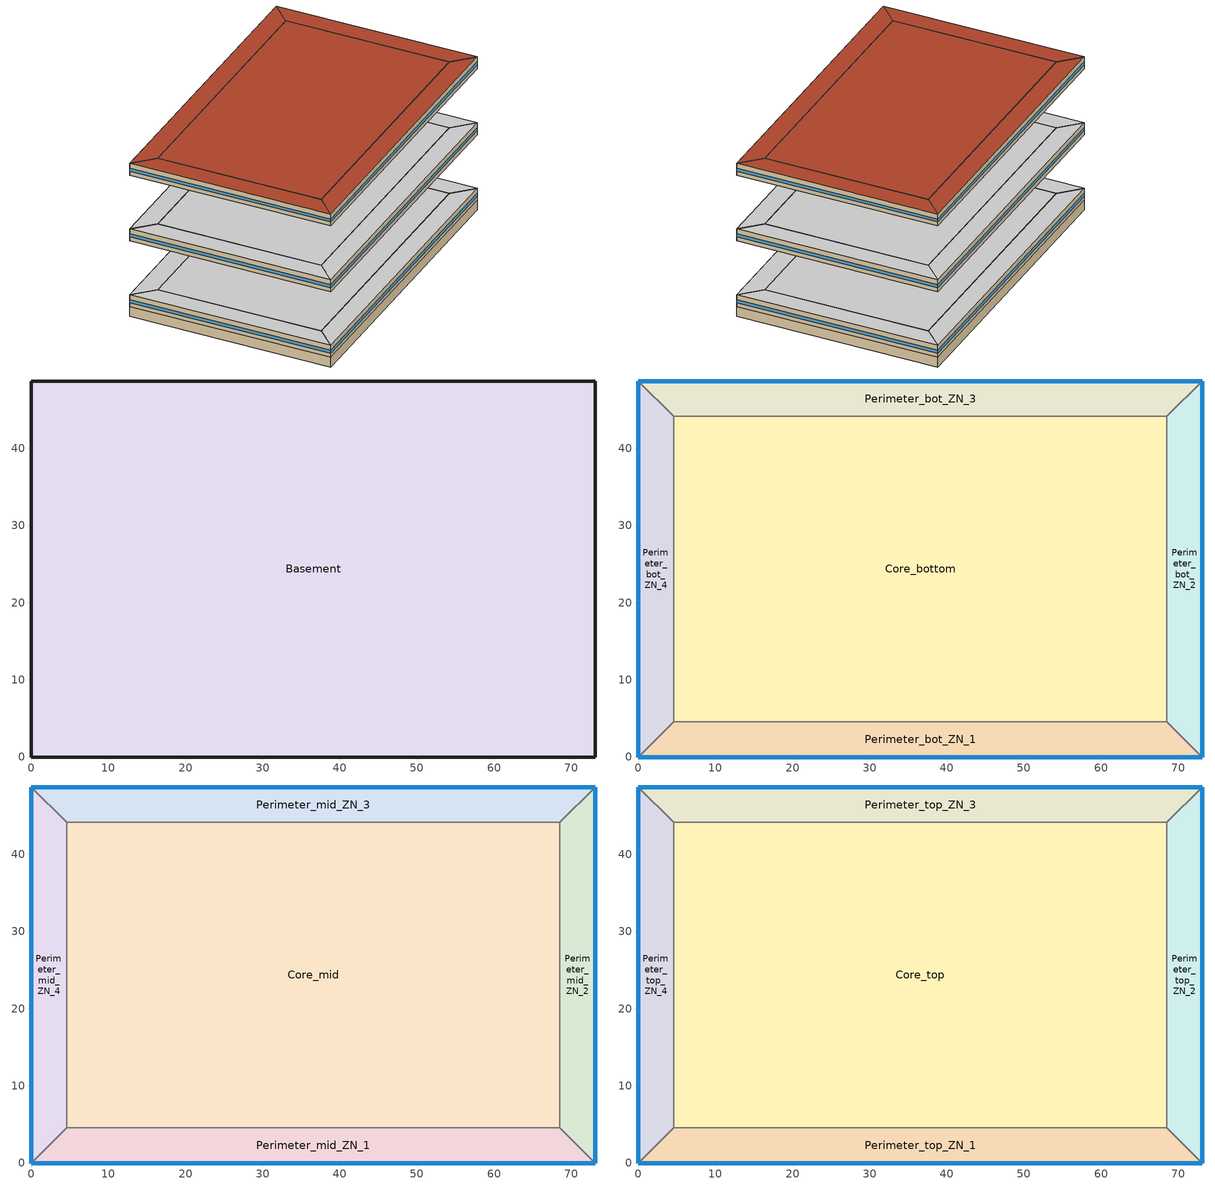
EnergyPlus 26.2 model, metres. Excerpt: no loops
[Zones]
Basement
 floor ground (ext-slab): 73.11,48.74 73.11,0 0,0 0,48.74 z-2.44
 wall ground (ext-slab): 73.11,0 73.11,48.74 0,48.74 0,0 73.11,0 z-2.44:0
Core_bottom
 floor to Basement (INT-FLOOR-TOPSIDE): 68.53,44.16 68.53,4.57 4.57,4.57 4.57,44.16 z0
 wall to Perimeter_bot_ZN_2 (int-walls): 68.53,4.57 68.53,44.16 z0:3.05
 wall to Perimeter_bot_ZN_3 (int-walls): 68.53,44.16 4.57,44.16 z0:3.05
 wall to Perimeter_bot_ZN_1 (int-walls): 4.57,4.57 68.53,4.57 z0:3.05
 wall to Perimeter_bot_ZN_4 (int-walls): 4.57,44.16 4.57,4.57 z0:3.05
 ceiling adiabatic (INT-FLOOR-UNDERSIDE): 4.57,44.16 4.57,4.57 68.53,4.57 68.53,44.16 z3.05
Perimeter_bot_ZN_2
 floor to Basement (INT-FLOOR-TOPSIDE): 68.53,44.16 73.11,48.74 73.11,0 68.53,4.57 z0
 wall outside (ext-walls): 73.11,0 73.11,48.74 z0:3.05
 wall to Perimeter_bot_ZN_1 (int-walls): 68.53,4.57 73.11,0 z0:3.05
 wall to Perimeter_bot_ZN_3 (int-walls): 73.11,48.74 68.53,44.16 z0:3.05
 window (window_east): 73.11,0 73.11,48.74 z1.02:1.77
 ceiling adiabatic (INT-FLOOR-UNDERSIDE): 68.53,4.57 73.11,0 73.11,48.74 68.53,44.16 z3.05
Perimeter_bot_ZN_3
 floor to Basement (INT-FLOOR-TOPSIDE): 4.57,44.16 0,48.74 73.11,48.74 68.53,44.16 z0
 wall outside (ext-walls): 73.11,48.74 0,48.74 z0:3.05
 wall to Perimeter_bot_ZN_4 (int-walls): 0,48.74 4.57,44.16 z0:3.05
 window (window_north): 73.11,48.74 0,48.74 z1.02:1.77
 ceiling adiabatic (INT-FLOOR-UNDERSIDE): 68.53,44.16 73.11,48.74 0,48.74 4.57,44.16 z3.05
Perimeter_bot_ZN_1
 floor to Basement (INT-FLOOR-TOPSIDE): 68.53,4.57 73.11,0 0,0 4.57,4.57 z0
 wall outside (ext-walls): 0,0 73.11,0 z0:3.05
 wall to Perimeter_bot_ZN_4 (int-walls): 4.57,4.57 0,0 z0:3.05
 window (window_south): 0,0 73.11,0 z1.02:1.77
 ceiling adiabatic (INT-FLOOR-UNDERSIDE): 4.57,4.57 0,0 73.11,0 68.53,4.57 z3.05
Perimeter_bot_ZN_4
 floor to Basement (INT-FLOOR-TOPSIDE): 4.57,4.57 0,0 0,48.74 4.57,44.16 z0
 wall outside (ext-walls): 0,48.74 0,0 z0:3.05
 window (window_west): 0,48.74 0,0 z1.02:1.77
 ceiling adiabatic (INT-FLOOR-UNDERSIDE): 4.57,44.16 0,48.74 0,0 4.57,4.57 z3.05
Core_mid
 floor adiabatic (INT-FLOOR-TOPSIDE): 68.53,44.16 68.53,4.57 4.57,4.57 4.57,44.16 z16.77
 wall to Perimeter_mid_ZN_2 (int-walls): 68.53,4.57 68.53,44.16 z16.77:19.82
 wall to Perimeter_mid_ZN_3 (int-walls): 68.53,44.16 4.57,44.16 z16.77:19.82
 wall to Perimeter_mid_ZN_1 (int-walls): 4.57,4.57 68.53,4.57 z16.77:19.82
 wall to Perimeter_mid_ZN_4 (int-walls): 4.57,44.16 4.57,4.57 z16.77:19.82
 ceiling adiabatic (INT-FLOOR-UNDERSIDE): 4.57,44.16 4.57,4.57 68.53,4.57 68.53,44.16 z19.82
Perimeter_mid_ZN_2
 floor adiabatic (INT-FLOOR-TOPSIDE): 68.53,44.16 73.11,48.74 73.11,0 68.53,4.57 z16.77
 wall outside (ext-walls): 73.11,0 73.11,48.74 z16.77:19.82
 wall to Perimeter_mid_ZN_1 (int-walls): 68.53,4.57 73.11,0 z16.77:19.82
 wall to Perimeter_mid_ZN_3 (int-walls): 73.11,48.74 68.53,44.16 z16.77:19.82
 window (window_east): 73.11,0 73.11,48.74 z17.79:18.54
 ceiling adiabatic (INT-FLOOR-UNDERSIDE): 68.53,4.57 73.11,0 73.11,48.74 68.53,44.16 z19.82
Perimeter_mid_ZN_3
 floor adiabatic (INT-FLOOR-TOPSIDE): 4.57,44.16 0,48.74 73.11,48.74 68.53,44.16 z16.77
 wall outside (ext-walls): 73.11,48.74 0,48.74 z16.77:19.82
 wall to Perimeter_mid_ZN_4 (int-walls): 0,48.74 4.57,44.16 z16.77:19.82
 window (window_north): 73.11,48.74 0,48.74 z17.79:18.54
 ceiling adiabatic (INT-FLOOR-UNDERSIDE): 68.53,44.16 73.11,48.74 0,48.74 4.57,44.16 z19.82
Perimeter_mid_ZN_1
 floor adiabatic (INT-FLOOR-TOPSIDE): 68.53,4.57 73.11,0 0,0 4.57,4.57 z16.77
 wall outside (ext-walls): 0,0 73.11,0 z16.77:19.82
 wall to Perimeter_mid_ZN_4 (int-walls): 4.57,4.57 0,0 z16.77:19.82
 window (window_south): 0,0 73.11,0 z17.79:18.54
 ceiling adiabatic (INT-FLOOR-UNDERSIDE): 4.57,4.57 0,0 73.11,0 68.53,4.57 z19.82
Perimeter_mid_ZN_4
 floor adiabatic (INT-FLOOR-TOPSIDE): 4.57,4.57 0,0 0,48.74 4.57,44.16 z16.77
 wall outside (ext-walls): 0,48.74 0,0 z16.77:19.82
 window (window_west): 0,48.74 0,0 z17.79:18.54
 ceiling adiabatic (INT-FLOOR-UNDERSIDE): 4.57,44.16 0,48.74 0,0 4.57,4.57 z19.82
Core_top
 floor adiabatic (INT-FLOOR-TOPSIDE): 68.53,44.16 68.53,4.57 4.57,4.57 4.57,44.16 z33.54
 wall to Perimeter_top_ZN_2 (int-walls): 68.53,4.57 68.53,44.16 z33.54:36.59
 wall to Perimeter_top_ZN_3 (int-walls): 68.53,44.16 4.57,44.16 z33.54:36.59
 wall to Perimeter_top_ZN_1 (int-walls): 4.57,4.57 68.53,4.57 z33.54:36.59
 wall to Perimeter_top_ZN_4 (int-walls): 4.57,44.16 4.57,4.57 z33.54:36.59
 roof outside (roofs): 4.57,44.16 4.57,4.57 68.53,4.57 68.53,44.16 z36.59
Perimeter_top_ZN_2
 floor adiabatic (INT-FLOOR-TOPSIDE): 68.53,44.16 73.11,48.74 73.11,0 68.53,4.57 z33.54
 wall outside (ext-walls): 73.11,0 73.11,48.74 z33.54:36.59
 wall to Perimeter_top_ZN_1 (int-walls): 68.53,4.57 73.11,0 z33.54:36.59
 wall to Perimeter_top_ZN_3 (int-walls): 73.11,48.74 68.53,44.16 z33.54:36.59
 window (window_east): 73.11,0 73.11,48.74 z34.56:35.31
 roof outside (roofs): 68.53,4.57 73.11,0 73.11,48.74 68.53,44.16 z36.59
Perimeter_top_ZN_3
 floor adiabatic (INT-FLOOR-TOPSIDE): 4.57,44.16 0,48.74 73.11,48.74 68.53,44.16 z33.54
 wall outside (ext-walls): 73.11,48.74 0,48.74 z33.54:36.59
 wall to Perimeter_top_ZN_4 (int-walls): 0,48.74 4.57,44.16 z33.54:36.59
 window (window_north): 73.11,48.74 0,48.74 z34.56:35.31
 roof outside (roofs): 68.53,44.16 73.11,48.74 0,48.74 4.57,44.16 z36.59
Perimeter_top_ZN_1
 floor adiabatic (INT-FLOOR-TOPSIDE): 68.53,4.57 73.11,0 0,0 4.57,4.57 z33.54
 wall outside (ext-walls): 0,0 73.11,0 z33.54:36.59
 wall to Perimeter_top_ZN_4 (int-walls): 4.57,4.57 0,0 z33.54:36.59
 window (window_south): 0,0 73.11,0 z34.56:35.31
 roof outside (roofs): 4.57,4.57 0,0 73.11,0 68.53,4.57 z36.59
Perimeter_top_ZN_4
 floor adiabatic (INT-FLOOR-TOPSIDE): 4.57,4.57 0,0 0,48.74 4.57,44.16 z33.54
 wall outside (ext-walls): 0,48.74 0,0 z33.54:36.59
 window (window_west): 0,48.74 0,0 z34.56:35.31
 roof outside (roofs): 4.57,44.16 0,48.74 0,0 4.57,4.57 z36.59
[Building]
Benchmark Large Office New: Loads convergence tolerance value=0.04; Maximum number of warmup days=25; Minimum number of warmup days=6; North axis=0; Solar distribution=FullInteriorAndExterior; Temperature convergence tolerance value=0.2; Terrain=City
[Site:GroundTemperature:BuildingSurface]
20.11, 20.13, 20.14, 20.18, 20.2, 20.22, 20.23, 20.26, 20.27, 20.24, 20.26, 20.25
[Site:Location]
SAN_FRANCISCO_CA_USA TMY2-23234: Elevation=5; Latitude=37.62; Longitude=-122.38; Time zone=-8
[Site:WaterMainsTemperature]
Annual average outdoor air temperature=13.08; Calculation method=Correlation; Maximum difference in monthly average outdoor air temperatures=8
[SizingPeriod:DesignDay] Barometric pressure=101265; Day of month=21; Daylight saving time indicator=No; Humidity condition type=WetBulb; Rain indicator=No; Snow indicator=No; Solar model indicator=ASHRAEClearSky
Name | Daily dry bulb temperature range | Day type | Maximum dry bulb temperature | Month | Sky clearness | Wetbulb or dewpoint at maximum dry bulb | Wind direction | Wind speed
SAN_FRANCISCO Ann Clg .4% Condns DB=>MWB | 9 | SummerDesignDay | 28.3 | 9 | 1 | 17.2 | 310 | 5.8
SAN_FRANCISCO Ann Htg 99.6% Condns DB | 0 | WinterDesignDay | 3.2 | 1 | 0 | 3.2 | 140 | 2.4
[Construction]
AIR-WALL: MAT-AIR-WALL
DropCeiling: Std AC02
Gable_Wall: Std PW05
INT-FLOOR-SLAB: Std MAT-CC05 4  MW CONCRETE
INT-FLOOR-TOPSIDE: Std MAT-CC05 4  MW CONCRETE, Std CP02 CARPET PAD
INT-FLOOR-UNDERSIDE: Std CP02 CARPET PAD, Std MAT-CC05 4  MW CONCRETE
InteriorFurnishings: Std Wood 6inch
Sloped_Metal_Roof: Std Steel_Brown_Regular, Std PW05
Std Overhead Door: Std Overhead Door Panel
Std Swinging Door_con: Std Opaque Door panel_con
Std Swinging Door_semi: Std Opaque Door panel_semi
attic-floor: 1/2IN Gypsum Top, AtticFloor Insulation, 1/2IN Gypsum Bottom
exposed-floor: Floor Insulation [2], MAT-CC05 8 HW CONCRETE, CP02 CARPET PAD
ext-slab: MAT-CC05 8 HW CONCRETE, CP02 CARPET PAD
ext-walls: 1IN Stucco, 8IN Concrete HW, Wall Insulation [19], 1/2IN Gypsum
int-walls: GP01 1/2 GYPSUM, GP01 1/2 GYPSUM
roofs: Roof Membrane, Roof Insulation, Metal Decking
window_SkylightConst: Theoretical Glass [82]
window_east; window_south; window_west: Theoretical Glass [79]
window_north: Theoretical Glass [64]
[Material] Thermal absorptance=0.9
Name | Conductivity | Density | Roughness | Solar absorptance | Specific heat | Thickness | Visible absorptance
1/2IN Gypsum; 1/2IN Gypsum Bottom; 1/2IN Gypsum Top | 0.16 | 784.9 | Smooth | 0.92 | 830 | 0.0127 | 0.92
1IN Stucco | 0.6918 | 1858 | Smooth | 0.92 | 837 | 0.0253 | 0.92
8IN Concrete HW | 1.7296 | 2243 | MediumRough | 0.65 | 837 | 0.2033 | 0.65
AtticFloor Insulation | 0.049 | 265 | MediumRough | 0.7 | 836.8 | 0.2379 | 0.7
Floor Insulation [2] | 0.045 | 265 | MediumRough | 0.7 | 836.8 | 0.0467 | 0.7
GP01 1/2 GYPSUM | 0.16 | 800 | Smooth | 0.7 | 1090 | 0.0127 | 0.5
MAT-CC05 8 HW CONCRETE | 1.311 | 2240 | Rough | 0.7 | 836.8 | 0.2032 | 0.7
Metal Decking | 45.006 | 7680 | MediumSmooth | 0.7 | 418.4 | 0.0015 | 0.3
Roof Insulation | 0.049 | 265 | MediumRough | 0.7 | 836.8 | 0.125 | 0.7
Roof Membrane | 0.16 | 1121.29 | VeryRough | 0.7 | 1460 | 0.0095 | 0.7
Std AC02 | 0.057 | 288 | MediumSmooth | 0.7 | 1339 | 0.0127 | 0.2
Std MAT-CC05 4  MW CONCRETE | 0.858 | 1968 | Rough | 0.7 | 836.8 | 0.1 | 0.2
Std PW05 | 0.115 | 545 | MediumSmooth | 0.78 | 1213 | 0.0191 | 0.78
Std Steel_Brown_Regular | 44.9696 | 7689 | Smooth | 0.92 | 418 | 0.0015 | 0.92
Std Wood 6inch | 0.12 | 540 | MediumSmooth | 0.7 | 1210 | 0.15 | 0.7
Wall Insulation [19] | 0.0432 | 91 | MediumRough | 0.5 | 837 | 0.0344 | 0.5
[Material:NoMass] Solar absorptance=0.7; Thermal absorptance=0.9
Name | Roughness | Thermal resistance | Visible absorptance
CP02 CARPET PAD | VeryRough | 0.2165 | 0.8
MAT-AIR-WALL | Rough | 0.207949
Std CP02 CARPET PAD | VeryRough | 0.21648 | 0.8
Std Opaque Door panel_con; Std Opaque Door panel_semi | MediumRough | 0.12327 | 0.7
Std Overhead Door Panel | MediumRough | 0.255345 | 0.7
[WindowMaterial:Glazing] Back side infrared hemispherical emissivity=0.999; Front side infrared hemispherical emissivity=0.999; Infrared transmittance at normal incidence=0; Optical data type=SpectralAverage; Thickness=0.003
Name | Back side solar reflectance at normal incidence | Back side visible reflectance at normal incidence | Conductivity | Front side solar reflectance at normal incidence | Front side visible reflectance at normal incidence | Solar transmittance at normal incidence | Visible transmittance at normal incidence
Theoretical Glass [64] | 0.3574 | 0.3422 | 100.376 | 0.3574 | 0.3422 | 0.5926 | 0.6078
Theoretical Glass [79] | 0.6253 | 0.6101 | 100.282 | 0.6253 | 0.6101 | 0.3247 | 0.3399
Theoretical Glass [82] | 0.354 | 0.175 | 2.1351 | 0.354 | 0.175 | 0.596 | 0.775
[AvailabilityManager:NightCycle]
VAV WITH REHEAT Availability Manager: Applicability schedule=Always_On; Control type=CycleOnAny; Cycling run time=1800; Cycling run time control type=FixedRunTime; Fan schedule=HVACOperationSchd; Thermostat tolerance=1
[ComponentCost:LineItem]
Name | Cost per area | Item | Line item type | Cost per each | Quantity | Cost per unit of output capacity
Air Wall | 1 | AIR-WALL | Construction
Drop Ceiling | 10 | DropCeiling | Construction
ELECTRIC EQUIPMENT:Basement:MiscPlug |  | Basement | General | 1 | 17.2526
Gable Wall | 1 | Gable_Wall | Construction
Infiltration:Basement |  | Basement | General | 1 | 0.3621
Interior Floor | 15 | INT-FLOOR-UNDERSIDE | Construction
Interior Floor Slab | 35 | INT-FLOOR-SLAB | Construction
Interior Furnishings | 1 | InteriorFurnishings | Construction
LIGHTING EQUIP:Basement |  | Basement | Lights |  |  | 1
Overhead Door | 1 | Std Overhead Door | Construction
SkylightConst:window_SkylightConst | 142.45 | window_SkylightConst | Construction
Sloped Metal Roof | 1 | Sloped_Metal_Roof | Construction
Swinging Door Conditioned | 1 | Std Swinging Door_con | Construction
Swinging Door Semi-conditioned | 1 | Std Swinging Door_semi | Construction
attic-floor:attic-floor | 15.0182 | attic-floor | Construction
east:window_east | 154.824 | window_east | Construction
exposed-floor:exposed-floor | 32.9966 | exposed-floor | Construction
ext-slab:ext-slab | 560.787 | ext-slab | Construction
ext-walls:ext-walls | 41.2679 | ext-walls | Construction
int-walls:int-walls | 1 | int-walls | Construction
north:window_north | 121.468 | window_north | Construction
roofs:roofs | 34.3904 | roofs | Construction
south:window_south | 154.824 | window_south | Construction
west:window_west | 154.824 | window_west | Construction
[Daylighting:Controls] Fraction of lights controlled by reference point 1=1; Illuminance setpoint at reference point 1=500; Daylighting method=SplitFlux; Lighting control type=ContinuousOff; Maximum allowable discomfort glare index=22; Minimum input power fraction for continuous or continuousoff dimming control=0.3; Minimum light output fraction for continuous or continuousoff dimming control=0.2; Number of stepped control steps=1; Probability lighting will be reset when needed in manual stepped control=1
Name | Daylighting reference point name 1 | Glare calculation azimuth angle of view direction clockwise from zone y axis | Glare calculation daylighting reference point | Zone or space
Perimeter_bot_ZN_1_DaylCtrl | Perimeter_bot_ZN_1_DaylRefPt1 | 180 | Perimeter_bot_ZN_1_DaylRefPt1 | Perimeter_bot_ZN_1
Perimeter_bot_ZN_2_DaylCtrl | Perimeter_bot_ZN_2_DaylRefPt1 | 90 | Perimeter_bot_ZN_2_DaylRefPt1 | Perimeter_bot_ZN_2
Perimeter_bot_ZN_3_DaylCtrl | Perimeter_bot_ZN_3_DaylRefPt1 | 0 | Perimeter_bot_ZN_3_DaylRefPt1 | Perimeter_bot_ZN_3
Perimeter_bot_ZN_4_DaylCtrl | Perimeter_bot_ZN_4_DaylRefPt1 | 270 | Perimeter_bot_ZN_4_DaylRefPt1 | Perimeter_bot_ZN_4
Perimeter_mid_ZN_1_DaylCtrl | Perimeter_mid_ZN_1_DaylRefPt1 | 180 | Perimeter_mid_ZN_1_DaylRefPt1 | Perimeter_mid_ZN_1
Perimeter_mid_ZN_2_DaylCtrl | Perimeter_mid_ZN_2_DaylRefPt1 | 90 | Perimeter_mid_ZN_2_DaylRefPt1 | Perimeter_mid_ZN_2
Perimeter_mid_ZN_3_DaylCtrl | Perimeter_mid_ZN_3_DaylRefPt1 | 0 | Perimeter_mid_ZN_3_DaylRefPt1 | Perimeter_mid_ZN_3
Perimeter_mid_ZN_4_DaylCtrl | Perimeter_mid_ZN_4_DaylRefPt1 | 270 | Perimeter_mid_ZN_4_DaylRefPt1 | Perimeter_mid_ZN_4
Perimeter_top_ZN_1_DaylCtrl | Perimeter_top_ZN_1_DaylRefPt1 | 180 | Perimeter_top_ZN_1_DaylRefPt1 | Perimeter_top_ZN_1
Perimeter_top_ZN_2_DaylCtrl | Perimeter_top_ZN_2_DaylRefPt1 | 90 | Perimeter_top_ZN_2_DaylRefPt1 | Perimeter_top_ZN_2
Perimeter_top_ZN_3_DaylCtrl | Perimeter_top_ZN_3_DaylRefPt1 | 0 | Perimeter_top_ZN_3_DaylRefPt1 | Perimeter_top_ZN_3
Perimeter_top_ZN_4_DaylCtrl | Perimeter_top_ZN_4_DaylRefPt1 | 270 | Perimeter_top_ZN_4_DaylRefPt1 | Perimeter_top_ZN_4
[ElectricEquipment] Design level calculation method=EquipmentLevel; End use subcategory=MiscPlug; Fraction latent=0; Fraction lost=0; Fraction radiant=0.5
Name | Design level | Schedule | Zone or zonelist or space or spacelist
Basement_MiscPlug_Equip | 17252.6 | Always_on | Basement
Core_bottom_MiscPlug_Equip | 20435.9 | BLDG_EQUIP_SCH | Core_bottom
Core_mid_MiscPlug_Equip | 20435.9 | BLDG_EQUIP_SCH | Core_mid
Core_top_MiscPlug_Equip | 20435.9 | BLDG_EQUIP_SCH | Core_top
Perimeter_bot_ZN_1_MiscPlug_Equip | 2529.28 | BLDG_EQUIP_SCH | Perimeter_bot_ZN_1
Perimeter_bot_ZN_2_MiscPlug_Equip | 1629.94 | BLDG_EQUIP_SCH | Perimeter_bot_ZN_2
Perimeter_bot_ZN_3_MiscPlug_Equip | 2529.24 | BLDG_EQUIP_SCH | Perimeter_bot_ZN_3
Perimeter_bot_ZN_4_MiscPlug_Equip | 1629.93 | BLDG_EQUIP_SCH | Perimeter_bot_ZN_4
Perimeter_mid_ZN_1_MiscPlug_Equip | 2529.28 | BLDG_EQUIP_SCH | Perimeter_mid_ZN_1
Perimeter_mid_ZN_2_MiscPlug_Equip | 1629.94 | BLDG_EQUIP_SCH | Perimeter_mid_ZN_2
Perimeter_mid_ZN_3_MiscPlug_Equip | 2529.24 | BLDG_EQUIP_SCH | Perimeter_mid_ZN_3
Perimeter_mid_ZN_4_MiscPlug_Equip | 1629.93 | BLDG_EQUIP_SCH | Perimeter_mid_ZN_4
Perimeter_top_ZN_1_MiscPlug_Equip | 2529.28 | BLDG_EQUIP_SCH | Perimeter_top_ZN_1
Perimeter_top_ZN_2_MiscPlug_Equip | 1629.94 | BLDG_EQUIP_SCH | Perimeter_top_ZN_2
Perimeter_top_ZN_3_MiscPlug_Equip | 2529.24 | BLDG_EQUIP_SCH | Perimeter_top_ZN_3
Perimeter_top_ZN_4_MiscPlug_Equip | 1629.93 | BLDG_EQUIP_SCH | Perimeter_top_ZN_4
[InternalMass] Construction=InteriorFurnishings
Name | Zone or zonelist | Surface area
Basement_InternalMass_1 | Basement | 7126.212
Core_bottom_InternalMass_1 | Core_bottom | 5064.65
Core_mid_InternalMass_1 | Core_mid | 5064.65
Core_top_InternalMass_1 | Core_top | 5064.65
Perimeter_bot_ZN_1_InternalMass_1 | Perimeter_bot_ZN_1 | 626.8354
Perimeter_bot_ZN_2_InternalMass_1 | Perimeter_bot_ZN_2 | 403.9504
Perimeter_bot_ZN_3_InternalMass_1 | Perimeter_bot_ZN_3 | 626.8258
Perimeter_bot_ZN_4_InternalMass_1 | Perimeter_bot_ZN_4 | 403.9478
Perimeter_mid_ZN_1_InternalMass_1 | Perimeter_mid_ZN_1 | 626.8354
Perimeter_mid_ZN_2_InternalMass_1 | Perimeter_mid_ZN_2 | 403.9504
Perimeter_mid_ZN_3_InternalMass_1 | Perimeter_mid_ZN_3 | 626.8258
Perimeter_mid_ZN_4_InternalMass_1 | Perimeter_mid_ZN_4 | 403.9478
Perimeter_top_ZN_1_InternalMass_1 | Perimeter_top_ZN_1 | 626.8354
Perimeter_top_ZN_2_InternalMass_1 | Perimeter_top_ZN_2 | 403.9504
Perimeter_top_ZN_3_InternalMass_1 | Perimeter_top_ZN_3 | 626.8258
Perimeter_top_ZN_4_InternalMass_1 | Perimeter_top_ZN_4 | 403.9478
[Lights] Design level calculation method=LightingLevel; End use subcategory=General Lights; Fraction radiant=0.7; Fraction replaceable=1; Fraction visible=0.2; Return air fraction=0; Return air fraction calculated from plenum temperature=No; Schedule=BLDG_LIGHT_SCH
Name | Lighting level | Zone or zonelist or space or spacelist
Basement_Lights | 38339 | Basement
Core_bottom_Lights | 27247.8 | Core_bottom
Core_mid_Lights | 27247.8 | Core_mid
Core_top_Lights | 27247.8 | Core_top
Perimeter_bot_ZN_1_Lights | 3372.37 | Perimeter_bot_ZN_1
Perimeter_bot_ZN_2_Lights | 2173.25 | Perimeter_bot_ZN_2
Perimeter_bot_ZN_3_Lights | 3372.32 | Perimeter_bot_ZN_3
Perimeter_bot_ZN_4_Lights | 2173.24 | Perimeter_bot_ZN_4
Perimeter_mid_ZN_1_Lights | 3372.37 | Perimeter_mid_ZN_1
Perimeter_mid_ZN_2_Lights | 2173.25 | Perimeter_mid_ZN_2
Perimeter_mid_ZN_3_Lights | 3372.32 | Perimeter_mid_ZN_3
Perimeter_mid_ZN_4_Lights | 2173.24 | Perimeter_mid_ZN_4
Perimeter_top_ZN_1_Lights | 3372.37 | Perimeter_top_ZN_1
Perimeter_top_ZN_2_Lights | 2173.25 | Perimeter_top_ZN_2
Perimeter_top_ZN_3_Lights | 3372.32 | Perimeter_top_ZN_3
Perimeter_top_ZN_4_Lights | 2173.24 | Perimeter_top_ZN_4
[People] Activity level schedule=ACTIVITY_SCH; Air velocity schedule=AIR_VELO_SCH; Clothing insulation calculation method=ClothingInsulationSchedule; Clothing insulation schedule=CLOTHING_SCH; Enable ashrae 55 comfort warnings=No; Fraction radiant=0.3; Mean radiant temperature calculation type=EnclosureAveraged; Number of people calculation method=People; Number of people schedule=BLDG_OCC_SCH; Sensible heat fraction=Autocalculate; Thermal comfort model 1 type=Fanger; Work efficiency schedule=WORK_EFF_SCH
Name | Number of people | Zone or zonelist or space or spacelist
Core_bottom | 99.014 | Core_bottom
Core_mid | 99.014 | Core_mid
Core_top | 99.014 | Core_top
Perimeter_bot_ZN_1 | 12.2546 | Perimeter_bot_ZN_1
Perimeter_bot_ZN_2 | 7.8972 | Perimeter_bot_ZN_2
Perimeter_bot_ZN_3 | 12.2544 | Perimeter_bot_ZN_3
Perimeter_bot_ZN_4 | 7.8972 | Perimeter_bot_ZN_4
Perimeter_mid_ZN_1 | 12.2546 | Perimeter_mid_ZN_1
Perimeter_mid_ZN_2 | 7.8972 | Perimeter_mid_ZN_2
Perimeter_mid_ZN_3 | 12.2544 | Perimeter_mid_ZN_3
Perimeter_mid_ZN_4 | 7.8972 | Perimeter_mid_ZN_4
Perimeter_top_ZN_1 | 12.2546 | Perimeter_top_ZN_1
Perimeter_top_ZN_2 | 7.8972 | Perimeter_top_ZN_2
Perimeter_top_ZN_3 | 12.2544 | Perimeter_top_ZN_3
Perimeter_top_ZN_4 | 7.8972 | Perimeter_top_ZN_4
[SetpointManager:Scheduled] Control variable=Temperature; Schedule=Seasonal-Reset-Supply-Air-Temp-Sch; Setpoint node or nodelist=VAV WITH REHEAT Supply Equipment Outlet Node
VAV WITH REHEAT_CoolC SAT setpoint; VAV WITH REHEAT_HeatC SAT Manager
[UtilityCost:Charge:Simple]
Name | Category variable | Cost per unit value or variable | Season | Source variable | Tariff | Utility cost charge simple
UtilityCost:Charge:Simple 1 | DemandCharges | 13.51 | Summer | PeakDemand | PGE_E-19_MediumGeneralTOUDemandService | SummerOnPeakDemandCharge
UtilityCost:Charge:Simple 10 | EnergyCharges | 0.08203 | Winter | OffPeakEnergy | PGE_E-19_MediumGeneralTOUDemandService | WinterOffPeakEnergyCharge
UtilityCost:Charge:Simple 11 | Taxes | 0.08 | Annual | subtotal | PGE_E-19_MediumGeneralTOUDemandService | TaxofEightPercent
UtilityCost:Charge:Simple 12 | EnergyCharges | 0.1416 | Summer | totalEnergy | PGE_A-10MediumGeneralDemandService | SummerEnergyCharge
UtilityCost:Charge:Simple 13 | EnergyCharges | 0.103 | Winter | totalEnergy | PGE_A-10MediumGeneralDemandService | WinterEnergyCharge
UtilityCost:Charge:Simple 14 | DemandCharges | 6.56 | Summer | totalDemand | PGE_A-10MediumGeneralDemandService | SummerDemandCharge
UtilityCost:Charge:Simple 15 | DemandCharges | 1.58 | Winter | totalDemand | PGE_A-10MediumGeneralDemandService | WinterDemandCharge
UtilityCost:Charge:Simple 16 | Taxes | 0.08 | Annual | subtotal | PGE_A-10MediumGeneralDemandService | TaxofEightPercent
UtilityCost:Charge:Simple 17 | EnergyCharges | 0.1794 | Summer | totalEnergy | PGE_A-1SmallGeneralService | SummerEnergyCharge
UtilityCost:Charge:Simple 18 | EnergyCharges | 0.1179 | Winter | totalEnergy | PGE_A-1SmallGeneralService | WinterEnergyCharge
UtilityCost:Charge:Simple 19 | Taxes | 0.08 | Annual | subtotal | PGE_A-1SmallGeneralService | TaxofEightPercent
UtilityCost:Charge:Simple 2 | DemandCharges | 3.75 | Summer | MidPeakDemand | PGE_E-19_MediumGeneralTOUDemandService | SummerMidPeakDemandCharge
UtilityCost:Charge:Simple 20 | EnergyCharges | CA_MonthlyGasRates | Annual | totalEnergy | CA_EIAMonthlyRateGas | MonthlyRateGasCharge
UtilityCost:Charge:Simple 21 | Taxes | 0.08 | Annual | SubTotal | CA_EIAMonthlyRateGas | TaxofEightPercent
UtilityCost:Charge:Simple 3 | DemandCharges | 3.18 | Summer | totalDemand | PGE_E-19_MediumGeneralTOUDemandService | SummerDemandCharge
UtilityCost:Charge:Simple 4 | DemandCharges | 3.69 | Winter | MidPeakDemand | PGE_E-19_MediumGeneralTOUDemandService | WinterMidPeakDemandCharge
UtilityCost:Charge:Simple 5 | DemandCharges | 3.18 | Winter | totalDemand | PGE_E-19_MediumGeneralTOUDemandService | WinterDemandCharge
UtilityCost:Charge:Simple 6 | EnergyCharges | 0.15746 | Summer | PeakEnergy | PGE_E-19_MediumGeneralTOUDemandService | SummerPeakEnergyCharge
UtilityCost:Charge:Simple 7 | EnergyCharges | 0.09613 | Summer | MidPeakEnergy | PGE_E-19_MediumGeneralTOUDemandService | SummerMidPeakEnergyCharge
UtilityCost:Charge:Simple 8 | EnergyCharges | 0.08203 | Summer | OffPeakEnergy | PGE_E-19_MediumGeneralTOUDemandService | SummerOffPeakEnergyCharge
UtilityCost:Charge:Simple 9 | EnergyCharges | 0.10181 | Winter | MidPeakEnergy | PGE_E-19_MediumGeneralTOUDemandService | WinterMidPeakEnergyCharge
[UtilityCost:Qualify] Season=Annual; Threshold test=Count
Name | Number of months | Qualify type | Tariff | Threshold value or variable | Utility cost qualify | Variable
UtilityCost:Qualify 1 | 12 | Minimum | PGE_E-19_MediumGeneralTOUDemandService | 500 | MinDemand500kw | TotalDemand
UtilityCost:Qualify 2 | 1 | Maximum | PGE_A-10MediumGeneralDemandService | 500 | MaxDemand500kw | TotalDemand
UtilityCost:Qualify 3 | 1 | Maximum | PGE_A-1SmallGeneralService | 500 | MaxDemand500kw | TotalDemand
UtilityCost:Qualify 4 | 1 | Maximum | PGE_A-1SmallGeneralService | 4200 | MaxEnergy4200kwh | TotalEnergy
[UtilityCost:Tariff]
Name | Conversion factor choice | Group | Monthly charge or variable | Output meter | Demand window length | Season schedule | Time of use period schedule
CA_EIAMonthlyRateGas | MCF | Comm Gas | 0 | NaturalGas:Facility
PGE_A-10MediumGeneralDemandService | kWh | Comm Elect | 67.64 | Electricity:Facility | HalfHour | PGESeasonsSchedule
PGE_A-1SmallGeneralService | kWh | Comm Elect | 7.31 | Electricity:Facility | HalfHour | PGESeasonsSchedule
PGE_E-19_MediumGeneralTOUDemandService | kWh | Comm Elect | 174.88 | Electricity:Facility | HalfHour | PGESeasonsSchedule | PGETOUSched
[UtilityCost:Variable]
CA_MonthlyGasRates: January value=9.37; February value=8.88; March value=8.2; April value=7.29; May value=7.82; June value=8.26; July value=8.23; August value=8.21; September value=7.9; October value=8.09; November value=7.64; Tariff=CA_EIAMonthlyRateGas; Variable type=Dimensionless
[Zone] Floor area=Autocalculate; Part of total floor area=Yes; Type=1
Name | Ceiling height | Multiplier | Volume
Basement | 2.439 | 1 | 8690.51
Core_bottom; Core_top | 3.0488 | 1 | 7720.5
Core_mid | 3.0488 | 10 | 7720.5
Perimeter_bot_ZN_1; Perimeter_bot_ZN_3; Perimeter_top_ZN_1; Perimeter_top_ZN_3 | 3.0488 | 1 | 955.542
Perimeter_bot_ZN_2; Perimeter_bot_ZN_4; Perimeter_top_ZN_2; Perimeter_top_ZN_4 | 3.0488 | 1 | 615.774
Perimeter_mid_ZN_1; Perimeter_mid_ZN_3 | 3.0488 | 10 | 955.542
Perimeter_mid_ZN_2; Perimeter_mid_ZN_4 | 3.0488 | 10 | 615.774
[ZoneInfiltration:DesignFlowRate] Constant term coefficient=1; Design flow rate calculation method=Flow/Zone; Schedule=INFIL_HALF_ON_SCH; Temperature term coefficient=0; Velocity squared term coefficient=0; Velocity term coefficient=0
Name | Design flow rate | Zone or zonelist or space or spacelist
Basement_Infiltration | 0.3621 | Basement
Core_bottom_Infiltration | 0.3217 | Core_bottom
Core_mid_Infiltration | 0.3217 | Core_mid
Core_top_Infiltration | 0.3217 | Core_top
Perimeter_bot_ZN_1_Infiltration | 0.0796 | Perimeter_bot_ZN_1
Perimeter_bot_ZN_2_Infiltration | 0.0513 | Perimeter_bot_ZN_2
Perimeter_bot_ZN_3_Infiltration | 0.0796 | Perimeter_bot_ZN_3
Perimeter_bot_ZN_4_Infiltration | 0.0513 | Perimeter_bot_ZN_4
Perimeter_mid_ZN_1_Infiltration | 0.0796 | Perimeter_mid_ZN_1
Perimeter_mid_ZN_2_Infiltration | 0.0513 | Perimeter_mid_ZN_2
Perimeter_mid_ZN_3_Infiltration | 0.0796 | Perimeter_mid_ZN_3
Perimeter_mid_ZN_4_Infiltration | 0.0513 | Perimeter_mid_ZN_4
Perimeter_top_ZN_1_Infiltration | 0.0796 | Perimeter_top_ZN_1
Perimeter_top_ZN_2_Infiltration | 0.0513 | Perimeter_top_ZN_2
Perimeter_top_ZN_3_Infiltration | 0.0796 | Perimeter_top_ZN_3
Perimeter_top_ZN_4_Infiltration | 0.0513 | Perimeter_top_ZN_4
[Schedule:Compact]
ACTIVITY_SCH: Through: 12/31, For: AllDays, Until: 24:00, 120
AIR_VELO_SCH: Through: 12/31, For: AllDays, Until: 24:00, 0.2
ALWAYS_ON: Through: 12/31, For: AllDays, Until: 24:00, 1
BLDG_EQUIP_SCH: Through: 12/31, For: Weekdays, Until: 08:00, 0.4, Until: 12:00, 0.9, Until: 13:00, 0.8, Until: 17:00, 0.9, Until: 18:00, 0.5, Until: 24:00, 0.4, For: SummerDesignDay, Until: 24:00, 1, For: Saturday, Until: 06:00, 0.3, Until: 08:00, 0.4, Until: 12:00, 0.5, Until: 17:00, 0.35, Until: 24:00, 0.3, For: WinterDesignDay, Until: 24:00, 0, For: Sunday Holidays AllOtherDays, Until: 24:00, 0.3
BLDG_LIGHT_SCH: Through: 12/31, For: Weekdays, Until: 05:00, 0.05, Until: 07:00, 0.1, Until: 08:00, 0.3, Until: 17:00, 0.9, Until: 18:00, 0.5, Until: 20:00, 0.3, Until: 22:00, 0.2, Until: 23:00, 0.1, Until: 24:00, 0.05, For: SummerDesignDay, Until: 24:00, 1, For: Saturday, Until: 06:00, 0.05, Until: 08:00, 0.1, Until: 12:00, 0.3, Until: 17:00, 0.15, Until: 24:00, 0.05, For: WinterDesignDay, Until: 24:00, 0, For: Sunday Holidays AllOtherDays, Until: 24:00, 0.05
BLDG_OCC_SCH: Through: 12/31, For: Weekdays, Until: 06:00, 0, Until: 07:00, 0.1, Until: 08:00, 0.2, Until: 12:00, 0.95, Until: 13:00, 0.5, Until: 17:00, 0.95, Until: 18:00, 0.3, Until: 22:00, 0.1, Until: 24:00, 0.05, For: SummerDesignDay, Until: 06:00, 0, Until: 22:00, 1, Until: 24:00, 0.05, For: Saturday, Until: 06:00, 0, Until: 08:00, 0.1, Until: 12:00, 0.3, Until: 17:00, 0.1, Until: 19:00, 0.05, Until: 24:00, 0, For: WinterDesignDay, Until: 24:00, 0, For: Sunday Holidays AllOtherDays, Until: 06:00, 0, Until: 18:00, 0.05, Until: 24:00, 0
CLOTHING_SCH: Through: 04/30, For: AllDays, Until: 24:00, 1, Through: 09/30, For: AllDays, Until: 24:00, 0.5, Through: 12/31, For: AllDays, Until: 24:00, 1
HVACOperationSchd: Through: 12/31, For: Weekdays SummerDesignDay, Until: 06:00, 0, Until: 22:00, 1, Until: 24:00, 0, For: Saturday WinterDesignDay, Until: 06:00, 0, Until: 18:00, 1, Until: 24:00, 0, For: Sunday Holidays AllOtherDays, Until: 24:00, 0
INFIL_HALF_ON_SCH: Through: 12/31, For: Weekdays SummerDesignDay, Until: 06:00, 1, Until: 22:00, 0.5, Until: 24:00, 1, For: Saturday WinterDesignDay, Until: 06:00, 1, Until: 18:00, 0.5, Until: 24:00, 1, For: Sunday Holidays AllOtherDays, Until: 24:00, 1
PGESeasonsSchedule: Through: 4/30, For: AllDays, Until: 24:00, 1, Through: 10/31, For: AllDays, Until: 24:00, 3, Through: 12/31, For: AllDays, Until: 24:00, 1
PGETOUSched: Through: 4/30, For: WeekDays, Until: 8:30, 3, Until: 21:30, 4, Until: 24:00, 3, For: AllOtherDays, Until: 24:00, 3, Through: 10/31, For: WeekDays, Until: 8:30, 3, Until: 12:00, 4, Until: 18:00, 1, Until: 21:30, 4, Until: 24:00, 3, For: AllOtherDays, Until: 24:00, 3, Through: 12/31, For: WeekDays, Until: 10:00, 3, Until: 22:00, 1, Until: 24:00, 3, For: AllOtherDays, Until: 24:00, 3
Seasonal-Reset-Supply-Air-Temp-Sch: Through: 3/31, For: AllDays, Until: 24:00, 16, Through: 9/30, For: AllDays, Until: 24:00, 13, Through: 12/31, For: AllDays, Until: 24:00, 16
WORK_EFF_SCH: Through: 12/31, For: AllDays, Until: 24:00, 0
